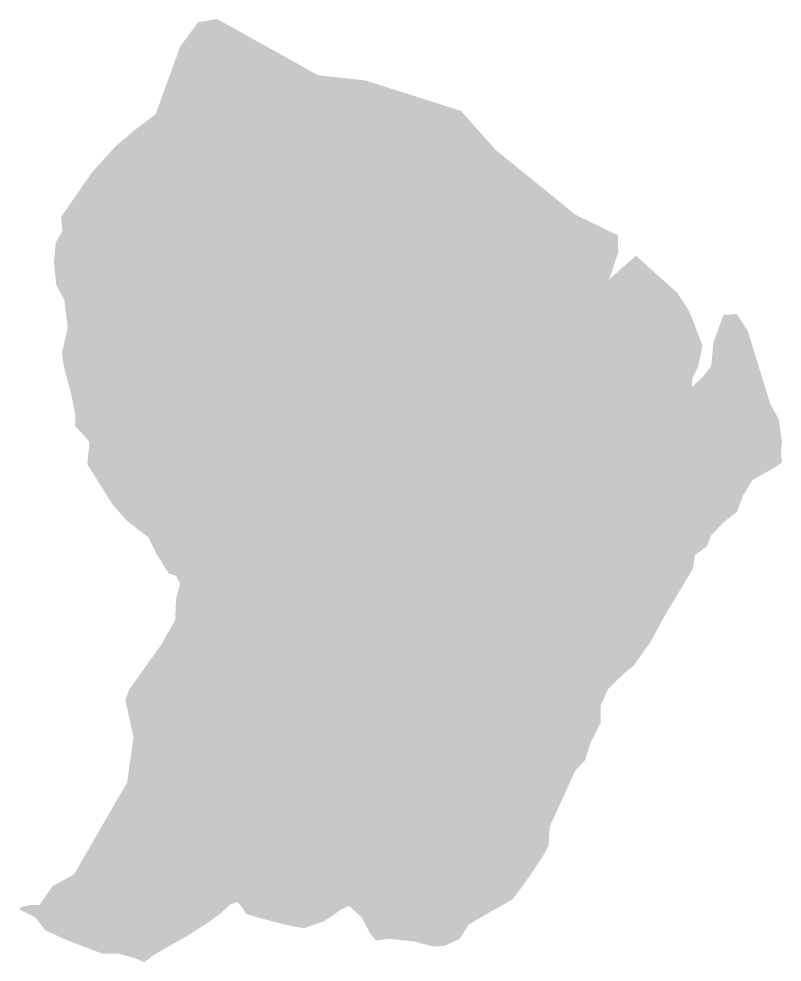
# Model space of a CAD drawing. Header units: inches. Extents: x -180 to 180, y -58 to 84.
# Drawn here: x -54.616 to -51.653, y 2.121 to 5.782 of the extents above; entities that cross this region are included whole.
import ezdxf

# ---------------------------------------------------------------- set-up
doc = ezdxf.new("R2010")
doc.units = ezdxf.units.IN
doc.header["$MEASUREMENT"] = 0

msp = doc.modelspace()

# ---------------------------------------------------------------- hatches: boundary and pattern name
msp.add_hatch(color=256).paths.add_polyline_path([(-52.2889, 4.8761), (-52.3246, 4.7709), (-52.22, 4.8628), (-52.0581, 4.7174), (-52.0123, 4.646), (-51.9619, 4.5144), (-51.9793, 4.4299), (-52.0017, 4.3862), (-52.0029, 4.3523), (-51.9548, 4.3991), (-51.9277, 4.4361), (-51.9196, 4.5243), (-51.8803, 4.6337), (-51.8275, 4.6357), (-51.7856, 4.5705), (-51.6986, 4.2868), (-51.6658, 4.2288), (-51.6533, 4.1388), (-51.6581, 4.0985), (-51.6525, 4.0613), (-51.6834, 4.0397), (-51.7671, 3.9927), (-51.8053, 3.9299), (-51.8275, 3.8696), (-51.8795, 3.8286), (-51.9289, 3.777), (-51.9443, 3.7351), (-51.9906, 3.702), (-51.9995, 3.6469), (-52.1161, 3.4523), (-52.1626, 3.3647), (-52.2294, 3.2717), (-52.2712, 3.2371), (-52.3279, 3.1817), (-52.3566, 3.1177), (-52.3566, 3.0516), (-52.3964, 2.9722), (-52.4184, 2.9039), (-52.4559, 2.8642), (-52.5547, 2.6477), (-52.5595, 2.5731), (-52.583, 2.5289), (-52.6532, 2.4257), (-52.7006, 2.3637), (-52.7834, 2.3172), (-52.8704, 2.2667), (-52.9035, 2.2115), (-52.9648, 2.1835), (-53.0097, 2.1817), (-53.0823, 2.2017), (-53.1801, 2.2113), (-53.2298, 2.2049), (-53.2522, 2.2323), (-53.2855, 2.2952), (-53.3344, 2.3397), (-53.366, 2.3242), (-53.4318, 2.2794), (-53.509, 2.2531), (-53.564, 2.2619), (-53.6837, 2.2929), (-53.7347, 2.3085), (-53.7501, 2.335), (-53.7678, 2.3548), (-53.7942, 2.346), (-53.8295, 2.3129), (-53.8766, 2.2783), (-53.9464, 2.2326), (-54.0897, 2.1505), (-54.1301, 2.121), (-54.1674, 2.1371), (-54.228, 2.1533), (-54.2931, 2.1542), (-54.4331, 2.2075), (-54.5151, 2.2455), (-54.5505, 2.2931), (-54.5919, 2.3138), (-54.6163, 2.3268), (-54.6047, 2.3358), (-54.5684, 2.3426), (-54.5359, 2.3433), (-54.4855, 2.4161), (-54.402, 2.4615), (-54.2567, 2.7137), (-54.1955, 2.8179), (-54.1881, 2.8749), (-54.1707, 2.9936), (-54.2031, 3.1382), (-54.188, 3.1788), (-54.0632, 3.3533), (-54.0096, 3.4485), (-54.006, 3.5305), (-53.9905, 3.5896), (-54.0059, 3.6204), (-54.0342, 3.6294), (-54.082, 3.706), (-54.1128, 3.7694), (-54.1975, 3.8344), (-54.2555, 3.9011), (-54.3507, 4.0541), (-54.3421, 4.14), (-54.3691, 4.1709), (-54.3984, 4.2025), (-54.3962, 4.2414), (-54.416, 4.3376), (-54.4407, 4.428), (-54.4496, 4.485), (-54.4261, 4.583), (-54.4402, 4.692), (-54.4711, 4.7493), (-54.4797, 4.8365), (-54.4733, 4.9147), (-54.4469, 4.9588), (-54.4522, 5.0135), (-54.3316, 5.1874), (-54.2402, 5.2882), (-54.156, 5.359), (-54.0853, 5.4118), (-53.9896, 5.676), (-53.9199, 5.769), (-53.8472, 5.7822), (-53.4544, 5.5635), (-53.2704, 5.5433), (-52.8993, 5.425), (-52.765, 5.2735), (-52.454, 5.0213), (-52.2905, 4.9422), (-52.2889, 4.8761)], flags=0)

doc.saveas('drawing.dxf')
